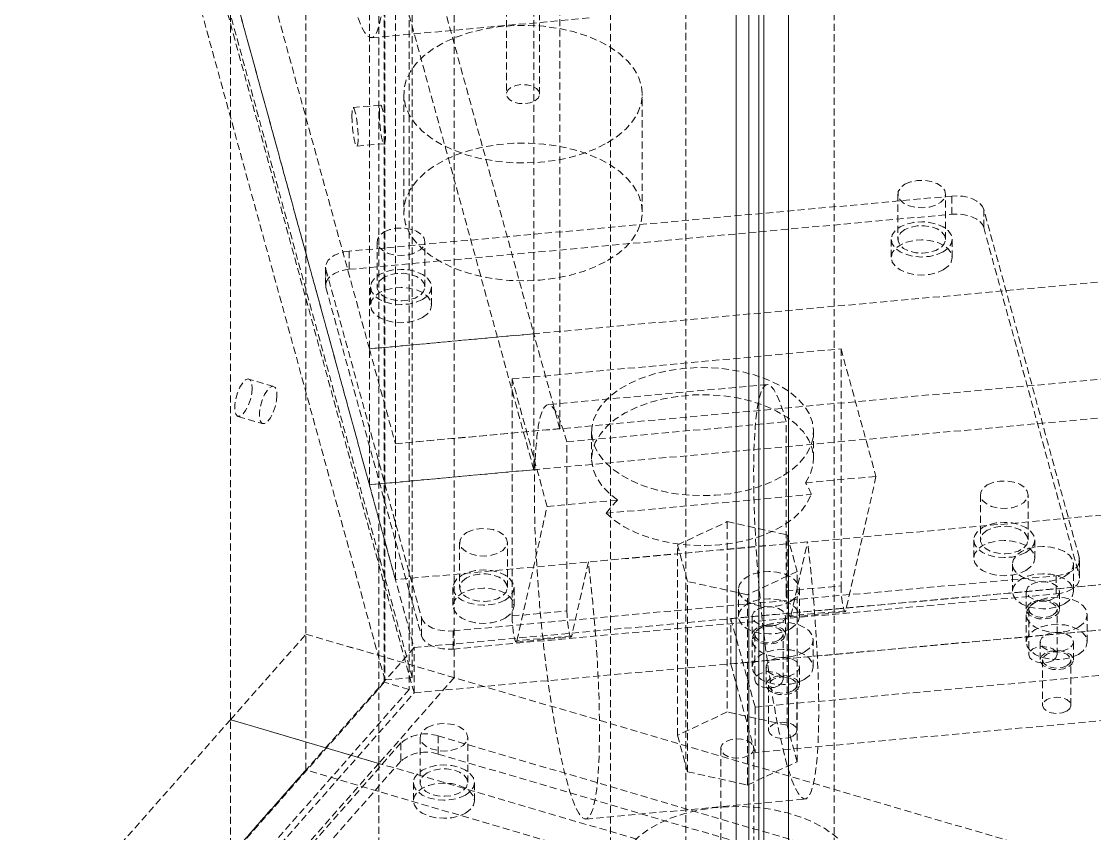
# Model space of a CAD drawing. Header units: millimetres. Extents: x 1529 to 6255, y 1713 to 5797.
# Drawn here: x 5686.6 to 5880, y 4075.4 to 4221.7 of the extents above; entities that cross this region are included whole.
import ezdxf

# ---------------------------------------------------------------- set-up
doc = ezdxf.new("R2010")
doc.units = ezdxf.units.MM
doc.linetypes.add('HIDDEN', pattern=[1.905, 1.27, -0.635])

msp = doc.modelspace()

# ---------------------------------------------------------------- linework, layer by layer
at = {"color": 7, "linetype": 'HIDDEN', "lineweight": 0}
for p, q in [((5757.049, 4103.473), (5757.049, 4671.785)), ((5751.999, 4102.614), (5751.999, 4670.927)), ((5752.111, 4671.334), (5752.111, 4103.021)), ((5778.944, 4165.406), (5778.944, 4671.662)), ((5749.314, 4668.952), (5749.314, 4162.697)), ((5756.454, 4669.616), (5756.454, 4101.304)), ((5783.637, 4654.556), (5783.637, 4148.301)), ((5754.007, 4651.847), (5754.007, 4145.592)), ((5737.886, 4617.55), (5737.886, 4111.295)), ((5764.616, 4103.432), (5764.616, 4609.687)), ((5724.266, 4095.864), (5724.266, 4602.119)), ((5750.997, 4088.001), (5750.997, 4594.256)), ((5806.366, 3877.343), (5806.366, 4383.598)), ((5833.096, 3869.481), (5833.096, 4375.736)), ((5792.746, 3861.912), (5792.746, 4368.167)), ((5694.335, 4338.591), (5757.362, 4108.865)), ((5732.014, 4336.46), (5778.944, 4165.406)), ((5749.314, 4162.697), (5702.383, 4333.751)), ((5752.111, 4103.021), (5689.709, 4330.467)), ((5757.362, 4100.7), (5694.335, 4330.425)), ((5757.049, 4103.473), (5694.648, 4330.918)), ((5778.944, 4140.91), (5732.014, 4311.964)), ((5749.314, 4138.201), (5702.383, 4309.255)), ((5773.994, 4231.453), (5773.994, 4208.59)), ((5779.994, 4208.59), (5779.994, 4231.453)), ((5749.704, 4218.743), (5789.212, 4222.355)), ((5755.494, 4208.59), (5755.494, 4187.36)), ((5798.494, 4187.36), (5798.494, 4208.59)), ((5751.342, 4206.622), (5746.403, 4206.171)), ((5747.041, 4199.2), (5751.979, 4199.651)), ((5844.545, 4190.582), (5844.545, 4182.417)), ((5853.145, 4182.417), (5853.145, 4190.582)), ((5854.297, 4190.222), (5745.651, 4180.288)), ((5854.297, 4186.955), (5854.297, 4190.222)), ((5745.651, 4177.022), (5854.297, 4186.955)), ((6020.928, 4187.532), (5749.314, 4162.697)), ((5877.225, 4125.102), (5860.018, 4187.822)), ((5860.018, 4187.822), (5860.018, 4184.556)), ((5860.018, 4184.556), (5877.225, 4121.836)), ((5750.714, 4182.003), (5750.714, 4173.838)), ((5759.314, 4173.838), (5759.314, 4182.003)), ((5843.345, 4182.417), (5843.345, 4179.151)), ((5854.345, 4179.151), (5854.345, 4182.417)), ((5745.651, 4180.288), (5745.651, 4177.022)), ((5741.433, 4177.437), (5741.433, 4174.171)), ((5741.495, 4176.985), (5758.703, 4114.265)), ((5741.495, 4176.985), (5741.495, 4173.719)), ((5741.495, 4173.719), (5758.703, 4110.999)), ((5749.514, 4173.838), (5749.514, 4170.572)), ((5760.514, 4170.572), (5760.514, 4173.838)), ((5754.007, 4145.592), (6025.621, 4170.426)), ((5749.314, 4162.697), (5778.944, 4165.406)), ((5783.637, 4148.301), (5778.944, 4165.406)), ((5778.944, 4165.406), (5778.944, 4140.91)), ((6020.928, 4163.035), (5749.314, 4138.201)), ((5749.314, 4162.697), (5754.007, 4145.592)), ((5749.314, 4138.201), (5749.314, 4162.697)), ((5775.036, 4157.275), (5834.298, 4162.693)), ((5834.298, 4162.693), (5840.604, 4139.709)), ((5834.298, 4162.693), (5834.298, 4119.977)), ((5732.064, 4155.929), (5727.609, 4157.24)), ((5781.342, 4134.29), (5775.036, 4157.275)), ((5775.036, 4157.275), (5775.036, 4114.558)), ((5821.006, 4156.266), (5781.499, 4152.653)), ((5725.633, 4150.524), (5730.089, 4149.214)), ((5783.637, 4148.301), (5754.007, 4145.592)), ((5784.913, 4145.93), (5824.421, 4149.542)), ((5789.36, 4147.778), (5789.36, 4142.878)), ((5824.421, 4119.074), (5824.421, 4149.542)), ((5829.36, 4142.878), (5829.36, 4147.778)), ((6025.621, 4145.93), (5754.007, 4121.095)), ((5784.913, 4115.461), (5784.913, 4145.93)), ((5754.007, 4121.095), (5754.007, 4145.592)), ((5778.944, 4140.91), (5749.314, 4138.201)), ((5754.007, 4121.095), (5749.314, 4138.201)), ((5827.899, 4138.547), (5840.604, 4139.709)), ((5840.604, 4139.709), (5835.161, 4115.501)), ((5791.996, 4133.066), (5828.941, 4136.444)), ((5859.406, 4136.415), (5859.406, 4128.25)), ((5868.006, 4128.25), (5868.006, 4136.415)), ((5775.9, 4110.082), (5781.342, 4134.29)), ((5781.342, 4134.29), (5794.047, 4135.452)), ((5757.362, 4108.865), (6028.977, 4133.7)), ((5814.434, 4114.1), (6023.824, 4133.246)), ((5804.837, 4127.359), (5813.811, 4131.554)), ((5813.811, 4131.554), (5813.811, 4097.26)), ((5813.811, 4131.554), (5824.591, 4129.165)), ((5824.591, 4129.165), (5826.398, 4122.582)), ((5824.591, 4094.871), (5824.591, 4129.165)), ((5765.576, 4127.836), (5765.576, 4119.671)), ((5774.176, 4119.671), (5774.176, 4127.836)), ((5828.28, 4127.92), (5788.772, 4124.308)), ((5804.837, 4093.065), (5804.837, 4127.359)), ((5806.644, 4120.775), (5804.837, 4127.359)), ((5825.285, 4114.598), (5828.28, 4127.92)), ((5858.206, 4128.25), (5858.206, 4124.984)), ((5869.206, 4124.984), (5869.206, 4128.25)), ((5757.362, 4100.7), (6028.977, 4125.534)), ((5814.434, 4105.935), (6023.824, 4125.08)), ((5877.225, 4121.836), (5877.225, 4125.102)), ((5877.287, 4121.385), (5877.287, 4124.651)), ((5788.772, 4124.308), (5785.777, 4110.986)), ((5826.398, 4122.582), (5817.424, 4118.387)), ((5826.398, 4088.287), (5826.398, 4122.582)), ((5865.183, 4123.902), (5865.183, 4119.003)), ((5876.183, 4119.003), (5876.183, 4123.902)), ((5764.423, 4111.866), (5873.069, 4121.8)), ((5806.644, 4086.481), (5806.644, 4120.775)), ((5817.424, 4118.387), (5806.644, 4120.775)), ((5873.069, 4121.8), (5873.069, 4118.534)), ((5764.376, 4119.671), (5764.376, 4116.404)), ((5775.376, 4116.404), (5775.376, 4119.671)), ((5815.798, 4119.387), (5815.798, 4114.487)), ((5824.421, 4119.074), (5834.298, 4119.977)), ((5826.798, 4114.487), (5826.798, 4119.387)), ((5867.683, 4119.003), (5867.683, 4115.737)), ((5873.683, 4115.737), (5873.683, 4119.003)), ((5764.423, 4108.6), (5873.069, 4118.534)), ((5817.424, 4084.092), (5817.424, 4118.387)), ((5818.814, 4098.135), (6028.204, 4117.281)), ((5775.036, 4114.558), (5784.913, 4115.461)), ((5825.163, 4114.376), (5835.04, 4115.279)), ((5835.161, 4115.501), (5825.285, 4114.598)), ((5868.133, 4115.737), (5868.133, 4107.571)), ((5873.233, 4107.571), (5873.233, 4115.737)), ((5758.703, 4110.999), (5758.703, 4114.265)), ((5814.434, 4114.1), (5818.814, 4098.135)), ((5814.434, 4105.935), (5814.434, 4114.1)), ((5818.298, 4114.487), (5818.298, 4111.221)), ((5824.298, 4111.221), (5824.298, 4114.487)), ((5867.686, 4114.779), (5867.686, 4109.88)), ((5878.686, 4109.88), (5878.686, 4114.779)), ((5724.266, 4095.864), (5737.886, 4111.295)), ((5737.886, 4111.295), (5982.913, 4039.222)), ((5737.886, 4086.798), (5737.886, 4111.295)), ((5737.886, 4111.295), (5764.616, 4103.432)), ((5764.423, 4111.866), (5764.423, 4108.6)), ((5785.777, 4110.986), (5775.9, 4110.082)), ((5818.748, 4111.221), (5818.748, 4103.056)), ((5823.848, 4103.056), (5823.848, 4111.221)), ((5775.779, 4109.86), (5785.656, 4110.763)), ((5818.301, 4110.264), (5818.301, 4105.365)), ((6028.204, 4109.115), (5818.814, 4089.97)), ((5829.301, 4105.365), (5829.301, 4110.264)), ((5870.186, 4109.88), (5870.186, 4106.614)), ((5876.186, 4106.614), (5876.186, 4109.88)), ((5757.362, 4108.865), (5574.449, 3901.626)), ((5757.362, 4100.7), (5757.362, 4108.865)), ((5818.814, 4089.97), (5814.434, 4105.935)), ((5820.801, 4105.365), (5820.801, 4102.098)), ((5826.801, 4102.098), (5826.801, 4105.365)), ((5870.636, 4106.614), (5870.636, 4098.448)), ((5875.736, 4098.448), (5875.736, 4106.614)), ((5764.616, 4103.432), (5750.997, 4088.001)), ((5752.111, 4103.021), (5757.049, 4103.473)), ((5570.902, 3897.433), (5751.999, 4102.614)), ((5575.357, 3896.123), (5756.454, 4101.304)), ((5756.454, 4101.304), (5751.999, 4102.614)), ((5821.251, 4102.098), (5821.251, 4093.933)), ((5826.351, 4093.933), (5826.351, 4102.098)), ((5574.449, 3893.461), (5757.362, 4100.7)), ((5818.814, 4098.135), (5818.814, 4089.97)), ((5724.266, 4095.864), (5588.069, 3941.554)), ((5969.293, 4023.791), (5724.266, 4095.864)), ((5724.266, 4071.367), (5724.266, 4095.864)), ((5750.997, 4088.001), (5724.266, 4095.864)), ((5813.811, 4097.26), (5804.837, 4093.065)), ((5824.591, 4094.871), (5813.811, 4097.26)), ((5826.398, 4088.287), (5824.591, 4094.871)), ((5755.008, 4091.674), (5705.069, 4035.093)), ((5755.008, 4091.674), (5755.008, 4088.407)), ((5758.44, 4092.705), (5758.44, 4084.54)), ((5859.743, 4064.106), (5761.733, 4092.935)), ((5761.733, 4092.935), (5761.733, 4089.669)), ((5767.04, 4084.54), (5767.04, 4092.705)), ((5804.837, 4093.065), (5806.644, 4086.481)), ((5812.618, 4090.676), (5812.618, 4067.813)), ((5818.618, 4067.813), (5818.618, 4090.676)), ((5750.997, 4088.001), (5614.799, 3933.691)), ((5755.008, 4088.407), (5705.069, 4031.827)), ((5750.997, 4088.001), (5750.997, 4063.505)), ((5761.733, 4089.669), (5859.743, 4060.84)), ((5817.424, 4084.092), (5826.398, 4088.287)), ((5737.886, 4086.798), (5724.266, 4071.367)), ((5982.913, 4014.726), (5737.886, 4086.798)), ((5806.644, 4086.481), (5817.424, 4084.092)), ((5757.24, 4084.54), (5757.24, 4081.274)), ((5768.24, 4081.274), (5768.24, 4084.54)), ((5788.328, 4077.965), (5827.835, 4081.577))]:
    msp.add_line(p, q, dxfattribs=at)
at = {"color": 7, "linetype": 'Continuous', "lineweight": 15}
for p, q in [((5817.694, 4391.858), (5817.694, 3823.545)), ((5820.384, 3824.05), (5820.384, 4392.362)), ((5824.839, 3822.739), (5824.839, 4391.052)), ((5815.424, 4389.286), (5815.424, 3820.973)), ((5819.476, 4360.305), (5819.476, 3854.05))]:
    msp.add_line(p, q, dxfattribs=at)
at = {"color": 7, "linetype": 'HIDDEN', "lineweight": 0, "flags": 128}
for points in [[(5746.29, 4286.707), (5745.718, 4288.646), (5745.151, 4290.274), (5744.596, 4291.577), (5744.056, 4292.541), (5743.538, 4293.159), (5743.046, 4293.423), (5742.585, 4293.332), (5742.159, 4292.886), (5741.773, 4292.089), (5741.43, 4290.949), (5741.133, 4289.478), (5740.885, 4287.688), (5740.688, 4285.597), (5740.545, 4283.225), (5740.456, 4280.595), (5740.424, 4277.731), (5740.447, 4274.661), (5740.525, 4271.414), (5740.659, 4268.021), (5740.846, 4264.515), (5741.085, 4260.928), (5741.374, 4257.295), (5741.709, 4253.651), (5742.088, 4250.029), (5742.507, 4246.466), (5742.963, 4242.994), (5743.449, 4239.647), (5743.963, 4236.456), (5744.499, 4233.452), (5745.053, 4230.664), (5745.617, 4228.118), (5746.189, 4225.839), (5746.761, 4223.848), (5747.329, 4222.163), (5747.887, 4220.802), (5748.429, 4219.777), (5748.952, 4219.098), (5749.448, 4218.771), (5749.915, 4218.8), (5750.348, 4219.184), (5750.741, 4219.919), (5751.092, 4220.999), (5751.398, 4222.413), (5751.655, 4224.148), (5751.861, 4226.187), (5752.013, 4228.511), (5752.111, 4231.097), (5752.154, 4233.922), (5752.141, 4236.957), (5752.072, 4240.175), (5751.948, 4243.545), (5751.77, 4247.034), (5751.54, 4250.609), (5751.26, 4254.236), (5750.932, 4257.881), (5750.561, 4261.509), (5750.148, 4265.085)], [(5792.197, 4199.814), (5794.016, 4201.008), (5795.556, 4202.327), (5796.791, 4203.749), (5797.701, 4205.25), (5798.271, 4206.806), (5798.491, 4208.391), (5798.359, 4209.98), (5797.875, 4211.546), (5797.049, 4213.063), (5795.894, 4214.507), (5794.428, 4215.853), (5792.676, 4217.081), (5790.667, 4218.169), (5788.433, 4219.099), (5786.011, 4219.858), (5783.441, 4220.431), (5780.765, 4220.809), (5778.027, 4220.987), (5775.273, 4220.962), (5772.546, 4220.733), (5769.893, 4220.305), (5767.356, 4219.685), (5764.978, 4218.882), (5762.796, 4217.911), (5760.848, 4216.786), (5759.165, 4215.527), (5757.775, 4214.154), (5756.7, 4212.689), (5755.959, 4211.158), (5755.563, 4209.584), (5755.519, 4207.994), (5755.827, 4206.413), (5756.483, 4204.868), (5757.476, 4203.385), (5758.789, 4201.987), (5760.401, 4200.697), (5762.286, 4199.537), (5764.412, 4198.526), (5766.745, 4197.679), (5769.246, 4197.012), (5771.874, 4196.535), (5774.587, 4196.256), (5777.338, 4196.18), (5780.085, 4196.307), (5782.78, 4196.636), (5785.38, 4197.162), (5787.843, 4197.875), (5790.128, 4198.763), (5792.197, 4199.814)], [(5779.115, 4207.365), (5779.713, 4207.858), (5779.982, 4208.439), (5779.892, 4209.038), (5779.451, 4209.583), (5778.715, 4210.009), (5777.77, 4210.263), (5776.732, 4210.315), (5775.726, 4210.16), (5774.873, 4209.815), (5774.275, 4209.322), (5774.005, 4208.741), (5774.096, 4208.142), (5774.536, 4207.597), (5775.273, 4207.171), (5776.217, 4206.917), (5777.255, 4206.865), (5778.262, 4207.021), (5779.115, 4207.365)], [(5746.174, 4204.681), (5746.204, 4203.645), (5746.29, 4202.505), (5746.422, 4201.384), (5746.587, 4200.405), (5746.767, 4199.672), (5746.942, 4199.266), (5747.093, 4199.231), (5747.203, 4199.57), (5747.262, 4200.246), (5747.262, 4201.187), (5747.203, 4202.29), (5747.093, 4203.436), (5746.942, 4204.501), (5746.767, 4205.369), (5746.587, 4205.946), (5746.422, 4206.169), (5746.29, 4206.015), (5746.204, 4205.501), (5746.174, 4204.681)], [(5751.113, 4205.132), (5751.142, 4204.096), (5751.228, 4202.956), (5751.361, 4201.836), (5751.526, 4200.856), (5751.705, 4200.124), (5751.88, 4199.718), (5752.031, 4199.683), (5752.142, 4200.021), (5752.2, 4200.698), (5752.2, 4201.639), (5752.142, 4202.742), (5752.031, 4203.888), (5751.88, 4204.952), (5751.705, 4205.82), (5751.526, 4206.397), (5751.361, 4206.621), (5751.228, 4206.467), (5751.142, 4205.952), (5751.113, 4205.132)], [(5792.197, 4178.584), (5794.016, 4179.778), (5795.556, 4181.097), (5796.791, 4182.519), (5797.701, 4184.02), (5798.271, 4185.576), (5798.491, 4187.161), (5798.359, 4188.75), (5797.875, 4190.315), (5797.049, 4191.833), (5795.894, 4193.277), (5794.428, 4194.623), (5792.676, 4195.851), (5790.667, 4196.939), (5788.433, 4197.869), (5786.011, 4198.627), (5783.441, 4199.201), (5780.765, 4199.579), (5778.027, 4199.757), (5775.273, 4199.732), (5772.546, 4199.503), (5769.893, 4199.075), (5767.356, 4198.455), (5764.978, 4197.652), (5762.796, 4196.681), (5760.848, 4195.556), (5759.165, 4194.297), (5757.775, 4192.924), (5756.7, 4191.459), (5755.959, 4189.928), (5755.563, 4188.354), (5755.519, 4186.763), (5755.827, 4185.183), (5756.483, 4183.638), (5757.476, 4182.155), (5758.789, 4180.757), (5760.401, 4179.467), (5762.286, 4178.307), (5764.412, 4177.295), (5766.745, 4176.449), (5769.246, 4175.782), (5771.874, 4175.305), (5774.587, 4175.026), (5777.338, 4174.95), (5780.085, 4175.077), (5782.78, 4175.406), (5785.38, 4175.932), (5787.843, 4176.645), (5790.128, 4177.533), (5792.197, 4178.584)], [(5845.804, 4192.338), (5846.835, 4192.777), (5848.045, 4193.021), (5849.326, 4193.049), (5850.564, 4192.858), (5851.65, 4192.464), (5852.486, 4191.903), (5852.998, 4191.225), (5853.142, 4190.49), (5852.903, 4189.763), (5852.304, 4189.108), (5851.398, 4188.585), (5850.265, 4188.239), (5849.005, 4188.102), (5847.732, 4188.185), (5846.557, 4188.481), (5845.585, 4188.963), (5844.903, 4189.59), (5844.572, 4190.304), (5844.62, 4191.044), (5845.043, 4191.742), (5845.804, 4192.338)], [(5860.018, 4187.822), (5859.77, 4188.37), (5859.342, 4188.879), (5858.751, 4189.33), (5858.018, 4189.706), (5857.172, 4189.992), (5856.246, 4190.177), (5855.275, 4190.255), (5854.297, 4190.222)], [(5860.018, 4184.556), (5859.77, 4185.104), (5859.342, 4185.613), (5858.751, 4186.064), (5858.018, 4186.44), (5857.172, 4186.726), (5856.246, 4186.911), (5855.275, 4186.989), (5854.297, 4186.955)], [(5751.974, 4183.758), (5753.005, 4184.198), (5754.215, 4184.442), (5755.496, 4184.47), (5756.734, 4184.278), (5757.819, 4183.885), (5758.655, 4183.324), (5759.168, 4182.646), (5759.311, 4181.91), (5759.073, 4181.183), (5758.474, 4180.529), (5757.568, 4180.006), (5756.434, 4179.66), (5755.175, 4179.523), (5753.901, 4179.605), (5752.727, 4179.901), (5751.755, 4180.384), (5751.073, 4181.011), (5750.741, 4181.725), (5750.789, 4182.465), (5751.213, 4183.163), (5751.974, 4183.758)], [(5852.734, 4180.172), (5851.595, 4179.667), (5850.268, 4179.35), (5848.845, 4179.242), (5847.421, 4179.35), (5846.095, 4179.667), (5844.956, 4180.172), (5844.082, 4180.829), (5843.532, 4181.595), (5843.345, 4182.417), (5843.532, 4183.239), (5844.082, 4184.005), (5844.956, 4184.662), (5846.095, 4185.167), (5847.421, 4185.484), (5848.845, 4185.592), (5850.268, 4185.484), (5851.595, 4185.167), (5852.734, 4184.662), (5853.608, 4184.005), (5854.157, 4183.239), (5854.345, 4182.417), (5854.157, 4181.595), (5853.608, 4180.829), (5852.734, 4180.172)], [(5845.804, 4184.172), (5845.043, 4183.577), (5844.62, 4182.878), (5844.572, 4182.139), (5844.903, 4181.424), (5845.585, 4180.798), (5846.557, 4180.315), (5847.732, 4180.019), (5849.005, 4179.936), (5850.265, 4180.074), (5851.398, 4180.42), (5852.304, 4180.943), (5852.903, 4181.597), (5853.142, 4182.324), (5852.998, 4183.059), (5852.486, 4183.738), (5851.65, 4184.299), (5850.564, 4184.692), (5849.326, 4184.884), (5848.045, 4184.856), (5846.835, 4184.612), (5845.804, 4184.172)], [(5852.734, 4176.906), (5853.608, 4177.563), (5854.157, 4178.329), (5854.345, 4179.151), (5854.157, 4179.973), (5853.608, 4180.738), (5852.734, 4181.396), (5851.595, 4181.901), (5850.268, 4182.218), (5848.845, 4182.326), (5847.421, 4182.218), (5846.095, 4181.901), (5844.956, 4181.396), (5844.082, 4180.738), (5843.532, 4179.973), (5843.345, 4179.151), (5843.532, 4178.329), (5844.082, 4177.563), (5844.956, 4176.906), (5846.095, 4176.401), (5847.421, 4176.084), (5848.845, 4175.976), (5850.268, 4176.084), (5851.595, 4176.401), (5852.734, 4176.906)], [(5745.651, 4180.288), (5744.703, 4180.145), (5743.821, 4179.898), (5743.039, 4179.556), (5742.388, 4179.133), (5741.893, 4178.645), (5741.572, 4178.111), (5741.437, 4177.55), (5741.495, 4176.985)], [(5745.651, 4177.022), (5744.703, 4176.879), (5743.821, 4176.632), (5743.039, 4176.29), (5742.388, 4175.867), (5741.893, 4175.379), (5741.572, 4174.844), (5741.437, 4174.284), (5741.495, 4173.719)], [(5758.903, 4171.593), (5757.764, 4171.088), (5756.438, 4170.771), (5755.014, 4170.663), (5753.591, 4170.771), (5752.264, 4171.088), (5751.125, 4171.593), (5750.251, 4172.25), (5749.702, 4173.016), (5749.514, 4173.838), (5749.702, 4174.66), (5750.251, 4175.425), (5751.125, 4176.083), (5752.264, 4176.587), (5753.591, 4176.905), (5755.014, 4177.013), (5756.438, 4176.905), (5757.764, 4176.587), (5758.903, 4176.083), (5759.777, 4175.425), (5760.327, 4174.66), (5760.514, 4173.838), (5760.327, 4173.016), (5759.777, 4172.25), (5758.903, 4171.593)], [(5751.974, 4175.593), (5751.213, 4174.998), (5750.789, 4174.299), (5750.741, 4173.56), (5751.073, 4172.845), (5751.755, 4172.219), (5752.727, 4171.736), (5753.901, 4171.44), (5755.175, 4171.357), (5756.434, 4171.495), (5757.568, 4171.84), (5758.474, 4172.364), (5759.073, 4173.018), (5759.311, 4173.745), (5759.168, 4174.48), (5758.655, 4175.158), (5757.819, 4175.719), (5756.734, 4176.113), (5755.496, 4176.304), (5754.215, 4176.277), (5753.005, 4176.032), (5751.974, 4175.593)], [(5758.903, 4168.326), (5759.777, 4168.984), (5760.327, 4169.75), (5760.514, 4170.572), (5760.327, 4171.393), (5759.777, 4172.159), (5758.903, 4172.817), (5757.764, 4173.321), (5756.438, 4173.638), (5755.014, 4173.747), (5753.591, 4173.638), (5752.264, 4173.321), (5751.125, 4172.817), (5750.251, 4172.159), (5749.702, 4171.393), (5749.514, 4170.572), (5749.702, 4169.75), (5750.251, 4168.984), (5751.125, 4168.326), (5752.264, 4167.822), (5753.591, 4167.505), (5755.014, 4167.397), (5756.438, 4167.505), (5757.764, 4167.822), (5758.903, 4168.326)], [(5823.502, 4139.614), (5821.491, 4138.598), (5819.263, 4137.747), (5816.859, 4137.074), (5814.321, 4136.593), (5811.694, 4136.311), (5809.026, 4136.234), (5806.364, 4136.362), (5803.755, 4136.695), (5801.246, 4137.225), (5798.882, 4137.943), (5796.705, 4138.837), (5794.753, 4139.891), (5793.063, 4141.085), (5791.663, 4142.399), (5790.579, 4143.809), (5789.83, 4145.289), (5789.43, 4146.814), (5789.385, 4148.356), (5789.697, 4149.888), (5790.36, 4151.382), (5791.362, 4152.812), (5792.684, 4154.152), (5794.305, 4155.378), (5796.194, 4156.469), (5798.318, 4157.404), (5800.639, 4158.168), (5803.116, 4158.746), (5805.704, 4159.129), (5808.358, 4159.309), (5811.029, 4159.283), (5813.671, 4159.052), (5816.235, 4158.62), (5818.677, 4157.994), (5820.953, 4157.186), (5823.022, 4156.21), (5824.847, 4155.084), (5826.395, 4153.827), (5827.64, 4152.462), (5828.559, 4151.014), (5829.134, 4149.508), (5829.357, 4147.971), (5829.223, 4146.43), (5828.735, 4144.914), (5827.901, 4143.449), (5826.736, 4142.061), (5825.261, 4140.775), (5823.502, 4139.614)], [(5728.21, 4155.682), (5728.124, 4154.657), (5727.875, 4153.547), (5727.49, 4152.474), (5727.011, 4151.554), (5726.49, 4150.885), (5725.983, 4150.542), (5725.545, 4150.56), (5725.224, 4150.939), (5725.054, 4151.636), (5725.054, 4152.577), (5725.224, 4153.659), (5725.545, 4154.765), (5725.983, 4155.776), (5726.49, 4156.581), (5727.011, 4157.094), (5727.49, 4157.259), (5727.875, 4157.058), (5728.124, 4156.513), (5728.21, 4155.682)], [(5732.665, 4154.372), (5732.579, 4153.346), (5732.33, 4152.237), (5731.945, 4151.164), (5731.466, 4150.243), (5730.945, 4149.575), (5730.438, 4149.231), (5730, 4149.25), (5729.679, 4149.628), (5729.509, 4150.325), (5729.509, 4151.266), (5729.679, 4152.349), (5730, 4153.455), (5730.438, 4154.466), (5730.945, 4155.271), (5731.466, 4155.784), (5731.945, 4155.949), (5732.33, 4155.748), (5732.579, 4155.202), (5732.665, 4154.372)], [(5824.421, 4149.542), (5823.849, 4151.48), (5823.283, 4153.109), (5822.727, 4154.411), (5822.188, 4155.376), (5821.669, 4155.994), (5821.177, 4156.258), (5820.716, 4156.166), (5820.291, 4155.72), (5819.904, 4154.924), (5819.561, 4153.784), (5819.264, 4152.312), (5819.016, 4150.523), (5818.819, 4148.432), (5818.676, 4146.06), (5818.588, 4143.43), (5818.555, 4140.566), (5818.578, 4137.496), (5818.656, 4134.249), (5818.79, 4130.856), (5818.977, 4127.35), (5819.216, 4123.763), (5819.505, 4120.13), (5819.84, 4116.485), (5820.22, 4112.864), (5820.639, 4109.301), (5821.094, 4105.829), (5821.581, 4102.481), (5822.095, 4099.291), (5822.631, 4096.287), (5823.184, 4093.499), (5823.749, 4090.953), (5824.32, 4088.674), (5824.892, 4086.682), (5825.46, 4084.998), (5826.018, 4083.637), (5826.56, 4082.612), (5827.083, 4081.933), (5827.58, 4081.606), (5828.046, 4081.635), (5828.479, 4082.019), (5828.872, 4082.754), (5829.224, 4083.834), (5829.529, 4085.248), (5829.786, 4086.983), (5829.992, 4089.022), (5830.144, 4091.345), (5830.243, 4093.932), (5830.285, 4096.757), (5830.272, 4099.792), (5830.203, 4103.01), (5830.079, 4106.38), (5829.901, 4109.869), (5829.671, 4113.444), (5829.391, 4117.071), (5829.064, 4120.716), (5828.692, 4124.344), (5828.28, 4127.92)], [(5827.899, 4138.547), (5828.747, 4140.041), (5829.235, 4141.588), (5829.354, 4143.159), (5829.103, 4144.724), (5828.485, 4146.256), (5827.513, 4147.725), (5826.204, 4149.103), (5824.583, 4150.367), (5822.679, 4151.491), (5820.529, 4152.456), (5818.171, 4153.243), (5815.65, 4153.838), (5813.012, 4154.23), (5810.307, 4154.411), (5807.584, 4154.379), (5804.894, 4154.133), (5802.286, 4153.678), (5799.81, 4153.023), (5797.511, 4152.18), (5795.432, 4151.164), (5793.611, 4149.995), (5792.082, 4148.694), (5790.874, 4147.285), (5790.008, 4145.794), (5789.502, 4144.249), (5789.363, 4142.679), (5789.596, 4141.112), (5790.194, 4139.578), (5791.149, 4138.106), (5792.441, 4136.722), (5794.047, 4135.452)], [(5784.913, 4145.93), (5784.341, 4147.868), (5783.775, 4149.496), (5783.219, 4150.799), (5782.68, 4151.764), (5782.162, 4152.381), (5781.67, 4152.645), (5781.209, 4152.554), (5780.783, 4152.108), (5780.397, 4151.311), (5780.053, 4150.172), (5779.756, 4148.7), (5779.508, 4146.91), (5779.312, 4144.82), (5779.169, 4142.448), (5779.08, 4139.818), (5779.047, 4136.954), (5779.07, 4133.884), (5779.149, 4130.637), (5779.283, 4127.244), (5779.47, 4123.737), (5779.709, 4120.151), (5779.997, 4116.518), (5780.333, 4112.873), (5780.712, 4109.252), (5781.131, 4105.688), (5781.586, 4102.216), (5782.073, 4098.869), (5782.587, 4095.678), (5783.123, 4092.675), (5783.676, 4089.887), (5784.241, 4087.341), (5784.812, 4085.061), (5785.385, 4083.07), (5785.952, 4081.386), (5786.51, 4080.025), (5787.053, 4079), (5787.575, 4078.321), (5788.072, 4077.994), (5788.539, 4078.022), (5788.971, 4078.406), (5789.365, 4079.142), (5789.716, 4080.221), (5790.022, 4081.635), (5790.278, 4083.37), (5790.484, 4085.409), (5790.637, 4087.733), (5790.735, 4090.32), (5790.778, 4093.144), (5790.765, 4096.18), (5790.696, 4099.398), (5790.572, 4102.767), (5790.394, 4106.256), (5790.164, 4109.831), (5789.884, 4113.459), (5789.556, 4117.104), (5789.184, 4120.732), (5788.772, 4124.308)], [(5860.665, 4138.171), (5861.697, 4138.61), (5862.907, 4138.854), (5864.187, 4138.882), (5865.426, 4138.69), (5866.511, 4138.297), (5867.347, 4137.736), (5867.859, 4137.058), (5868.003, 4136.322), (5867.765, 4135.595), (5867.166, 4134.941), (5866.259, 4134.418), (5865.126, 4134.072), (5863.867, 4133.935), (5862.593, 4134.018), (5861.418, 4134.313), (5860.447, 4134.796), (5859.765, 4135.423), (5859.433, 4136.137), (5859.481, 4136.877), (5859.904, 4137.575), (5860.665, 4138.171)], [(5791.996, 4133.066), (5793.481, 4131.776), (5795.252, 4130.612), (5797.278, 4129.595), (5799.52, 4128.744), (5801.94, 4128.074), (5804.494, 4127.597), (5807.135, 4127.322), (5809.816, 4127.253), (5812.489, 4127.392), (5815.105, 4127.737), (5817.619, 4128.28), (5819.983, 4129.013), (5822.156, 4129.922), (5824.099, 4130.991), (5825.776, 4132.201), (5827.158, 4133.529), (5828.219, 4134.952), (5828.941, 4136.444)], [(5766.835, 4129.591), (5767.866, 4130.031), (5769.076, 4130.275), (5770.357, 4130.303), (5771.595, 4130.111), (5772.68, 4129.718), (5773.516, 4129.157), (5774.029, 4128.479), (5774.173, 4127.743), (5773.934, 4127.016), (5773.335, 4126.362), (5772.429, 4125.839), (5771.296, 4125.493), (5770.036, 4125.355), (5768.763, 4125.438), (5767.588, 4125.734), (5766.616, 4126.217), (5765.934, 4126.843), (5765.603, 4127.558), (5765.651, 4128.298), (5766.074, 4128.996), (5766.835, 4129.591)], [(5867.595, 4126.005), (5866.456, 4125.5), (5865.129, 4125.183), (5863.706, 4125.075), (5862.282, 4125.183), (5860.956, 4125.5), (5859.817, 4126.005), (5858.943, 4126.662), (5858.393, 4127.428), (5858.206, 4128.25), (5858.393, 4129.072), (5858.943, 4129.837), (5859.817, 4130.495), (5860.956, 4131), (5862.282, 4131.317), (5863.706, 4131.425), (5865.129, 4131.317), (5866.456, 4131), (5867.595, 4130.495), (5868.469, 4129.837), (5869.019, 4129.072), (5869.206, 4128.25), (5869.019, 4127.428), (5868.469, 4126.662), (5867.595, 4126.005)], [(5860.665, 4130.005), (5859.904, 4129.41), (5859.481, 4128.711), (5859.433, 4127.972), (5859.765, 4127.257), (5860.447, 4126.631), (5861.418, 4126.148), (5862.593, 4125.852), (5863.867, 4125.769), (5865.126, 4125.907), (5866.259, 4126.253), (5867.166, 4126.776), (5867.765, 4127.43), (5868.003, 4128.157), (5867.859, 4128.892), (5867.347, 4129.571), (5866.511, 4130.131), (5865.426, 4130.525), (5864.187, 4130.717), (5862.907, 4130.689), (5861.697, 4130.445), (5860.665, 4130.005)], [(5867.595, 4122.739), (5868.469, 4123.396), (5869.019, 4124.162), (5869.206, 4124.984), (5869.019, 4125.805), (5868.469, 4126.571), (5867.595, 4127.229), (5866.456, 4127.733), (5865.129, 4128.051), (5863.706, 4128.159), (5862.282, 4128.051), (5860.956, 4127.733), (5859.817, 4127.229), (5858.943, 4126.571), (5858.393, 4125.805), (5858.206, 4124.984), (5858.393, 4124.162), (5858.943, 4123.396), (5859.817, 4122.739), (5860.956, 4122.234), (5862.282, 4121.917), (5863.706, 4121.809), (5865.129, 4121.917), (5866.456, 4122.234), (5867.595, 4122.739)], [(5874.572, 4121.657), (5875.446, 4122.315), (5875.995, 4123.08), (5876.183, 4123.902), (5875.995, 4124.724), (5875.446, 4125.49), (5874.572, 4126.147), (5873.433, 4126.652), (5872.106, 4126.969), (5870.683, 4127.077), (5869.259, 4126.969), (5867.933, 4126.652), (5866.794, 4126.147), (5865.92, 4125.49), (5865.37, 4124.724), (5865.183, 4123.902), (5865.37, 4123.08), (5865.92, 4122.315), (5866.794, 4121.657), (5867.933, 4121.152), (5869.259, 4120.835), (5870.683, 4120.727), (5872.106, 4120.835), (5873.433, 4121.152), (5874.572, 4121.657)], [(5873.069, 4121.8), (5874.017, 4121.943), (5874.899, 4122.19), (5875.681, 4122.531), (5876.332, 4122.954), (5876.828, 4123.442), (5877.149, 4123.977), (5877.283, 4124.537), (5877.225, 4125.102)], [(5773.765, 4117.426), (5772.626, 4116.921), (5771.299, 4116.604), (5769.876, 4116.496), (5768.452, 4116.604), (5767.126, 4116.921), (5765.986, 4117.426), (5765.112, 4118.083), (5764.563, 4118.849), (5764.376, 4119.671), (5764.563, 4120.492), (5765.112, 4121.258), (5765.986, 4121.916), (5767.126, 4122.42), (5768.452, 4122.738), (5769.876, 4122.846), (5771.299, 4122.738), (5772.626, 4122.42), (5773.765, 4121.916), (5774.639, 4121.258), (5775.188, 4120.492), (5775.376, 4119.671), (5775.188, 4118.849), (5774.639, 4118.083), (5773.765, 4117.426)], [(5766.835, 4121.426), (5766.074, 4120.831), (5765.651, 4120.132), (5765.603, 4119.393), (5765.934, 4118.678), (5766.616, 4118.051), (5767.588, 4117.569), (5768.763, 4117.273), (5770.036, 4117.19), (5771.296, 4117.328), (5772.429, 4117.673), (5773.335, 4118.197), (5773.934, 4118.851), (5774.173, 4119.578), (5774.029, 4120.313), (5773.516, 4120.991), (5772.68, 4121.552), (5771.595, 4121.946), (5770.357, 4122.137), (5769.076, 4122.11), (5767.866, 4121.865), (5766.835, 4121.426)], [(5825.187, 4117.142), (5826.061, 4117.799), (5826.611, 4118.565), (5826.798, 4119.387), (5826.611, 4120.208), (5826.061, 4120.974), (5825.187, 4121.632), (5824.048, 4122.136), (5822.722, 4122.454), (5821.298, 4122.562), (5819.875, 4122.454), (5818.548, 4122.136), (5817.409, 4121.632), (5816.535, 4120.974), (5815.986, 4120.208), (5815.798, 4119.387), (5815.986, 4118.565), (5816.535, 4117.799), (5817.409, 4117.142), (5818.548, 4116.637), (5819.875, 4116.32), (5821.298, 4116.212), (5822.722, 4116.32), (5824.048, 4116.637), (5825.187, 4117.142)], [(5874.572, 4116.758), (5875.446, 4117.415), (5875.995, 4118.181), (5876.183, 4119.003), (5875.995, 4119.825), (5875.446, 4120.59), (5874.572, 4121.248), (5873.433, 4121.753), (5872.106, 4122.07), (5870.683, 4122.178), (5869.259, 4122.07), (5867.933, 4121.753), (5866.794, 4121.248), (5865.92, 4120.59), (5865.37, 4119.825), (5865.183, 4119.003), (5865.37, 4118.181), (5865.92, 4117.415), (5866.794, 4116.758), (5867.933, 4116.253), (5869.259, 4115.936), (5870.683, 4115.828), (5872.106, 4115.936), (5873.433, 4116.253), (5874.572, 4116.758)], [(5868.561, 4120.227), (5869.415, 4120.572), (5870.421, 4120.728), (5871.459, 4120.676), (5872.403, 4120.421), (5873.14, 4119.996), (5873.58, 4119.451), (5873.671, 4118.852), (5873.402, 4118.271), (5872.804, 4117.778), (5871.951, 4117.433), (5870.944, 4117.278), (5869.906, 4117.33), (5868.962, 4117.584), (5868.225, 4118.009), (5867.785, 4118.555), (5867.694, 4119.154), (5867.964, 4119.735), (5868.561, 4120.227)], [(5873.069, 4118.534), (5874.017, 4118.677), (5874.899, 4118.924), (5875.681, 4119.265), (5876.332, 4119.688), (5876.828, 4120.176), (5877.149, 4120.711), (5877.283, 4121.271), (5877.225, 4121.836)], [(5773.765, 4114.159), (5774.639, 4114.817), (5775.188, 4115.583), (5775.376, 4116.404), (5775.188, 4117.226), (5774.639, 4117.992), (5773.765, 4118.65), (5772.626, 4119.154), (5771.299, 4119.471), (5769.876, 4119.58), (5768.452, 4119.471), (5767.126, 4119.154), (5765.986, 4118.65), (5765.112, 4117.992), (5764.563, 4117.226), (5764.376, 4116.404), (5764.563, 4115.583), (5765.112, 4114.817), (5765.986, 4114.159), (5767.126, 4113.655), (5768.452, 4113.338), (5769.876, 4113.229), (5771.299, 4113.338), (5772.626, 4113.655), (5773.765, 4114.159)], [(5825.285, 4114.598), (5825.184, 4114.382), (5825.054, 4114.471), (5824.906, 4114.856), (5824.758, 4115.497), (5824.622, 4116.328), (5824.514, 4117.266), (5824.445, 4118.213), (5824.421, 4119.074)], [(5834.298, 4119.977), (5834.322, 4119.116), (5834.391, 4118.169), (5834.499, 4117.231), (5834.634, 4116.4), (5834.783, 4115.759), (5834.931, 4115.374), (5835.061, 4115.285), (5835.161, 4115.501)], [(5825.187, 4112.242), (5826.061, 4112.9), (5826.611, 4113.666), (5826.798, 4114.487), (5826.611, 4115.309), (5826.061, 4116.075), (5825.187, 4116.733), (5824.048, 4117.237), (5822.722, 4117.554), (5821.298, 4117.663), (5819.875, 4117.554), (5818.548, 4117.237), (5817.409, 4116.733), (5816.535, 4116.075), (5815.986, 4115.309), (5815.798, 4114.487), (5815.986, 4113.666), (5816.535, 4112.9), (5817.409, 4112.242), (5818.548, 4111.738), (5819.875, 4111.421), (5821.298, 4111.312), (5822.722, 4111.421), (5824.048, 4111.738), (5825.187, 4112.242)], [(5877.075, 4112.534), (5877.949, 4113.192), (5878.498, 4113.957), (5878.686, 4114.779), (5878.498, 4115.601), (5877.949, 4116.367), (5877.075, 4117.024), (5875.936, 4117.529), (5874.609, 4117.846), (5873.186, 4117.954), (5871.762, 4117.846), (5870.436, 4117.529), (5869.297, 4117.024), (5868.423, 4116.367), (5867.873, 4115.601), (5867.686, 4114.779), (5867.873, 4113.957), (5868.423, 4113.192), (5869.297, 4112.534), (5870.436, 4112.029), (5871.762, 4111.712), (5873.186, 4111.604), (5874.609, 4111.712), (5875.936, 4112.029), (5877.075, 4112.534)], [(5868.561, 4116.961), (5867.964, 4116.469), (5867.694, 4115.888), (5867.785, 4115.288), (5868.225, 4114.743), (5868.962, 4114.318), (5869.906, 4114.064), (5870.944, 4114.011), (5871.951, 4114.167), (5872.804, 4114.512), (5873.402, 4115.005), (5873.671, 4115.586), (5873.58, 4116.185), (5873.14, 4116.73), (5872.403, 4117.155), (5871.459, 4117.409), (5870.421, 4117.462), (5869.415, 4117.306), (5868.561, 4116.961)], [(5872.486, 4114.696), (5871.659, 4114.377), (5870.683, 4114.265), (5869.707, 4114.377), (5868.88, 4114.696), (5868.327, 4115.173), (5868.133, 4115.737), (5868.327, 4116.3), (5868.88, 4116.778), (5869.707, 4117.097), (5870.683, 4117.209), (5871.659, 4117.097), (5872.486, 4116.778), (5873.039, 4116.3), (5873.233, 4115.737), (5873.039, 4115.173), (5872.486, 4114.696)], [(5784.913, 4115.461), (5784.937, 4114.601), (5785.007, 4113.653), (5785.115, 4112.716), (5785.25, 4111.884), (5785.399, 4111.243), (5785.546, 4110.859), (5785.677, 4110.77), (5785.777, 4110.986)], [(5819.177, 4115.712), (5820.03, 4116.057), (5821.037, 4116.213), (5822.075, 4116.16), (5823.019, 4115.906), (5823.756, 4115.481), (5824.196, 4114.936), (5824.287, 4114.336), (5824.017, 4113.755), (5823.42, 4113.263), (5822.566, 4112.918), (5821.56, 4112.762), (5820.522, 4112.815), (5819.578, 4113.069), (5818.841, 4113.494), (5818.401, 4114.039), (5818.31, 4114.638), (5818.579, 4115.219), (5819.177, 4115.712)], [(5758.703, 4114.265), (5758.95, 4113.718), (5759.378, 4113.209), (5759.97, 4112.758), (5760.702, 4112.382), (5761.548, 4112.096), (5762.474, 4111.91), (5763.445, 4111.833), (5764.423, 4111.866)], [(5775.036, 4114.558), (5775.06, 4113.698), (5775.13, 4112.75), (5775.238, 4111.813), (5775.373, 4110.981), (5775.522, 4110.34), (5775.669, 4109.956), (5775.8, 4109.867), (5775.9, 4110.082)], [(5827.69, 4108.019), (5828.564, 4108.676), (5829.114, 4109.442), (5829.301, 4110.264), (5829.114, 4111.086), (5828.564, 4111.851), (5827.69, 4112.509), (5826.551, 4113.013), (5825.225, 4113.331), (5823.801, 4113.439), (5822.378, 4113.331), (5821.051, 4113.013), (5819.912, 4112.509), (5819.038, 4111.851), (5818.489, 4111.086), (5818.301, 4110.264), (5818.489, 4109.442), (5819.038, 4108.676), (5819.912, 4108.019), (5821.051, 4107.514), (5822.378, 4107.197), (5823.801, 4107.089), (5825.225, 4107.197), (5826.551, 4107.514), (5827.69, 4108.019)], [(5819.177, 4112.446), (5818.579, 4111.953), (5818.31, 4111.372), (5818.401, 4110.773), (5818.841, 4110.228), (5819.578, 4109.803), (5820.522, 4109.548), (5821.56, 4109.496), (5822.566, 4109.652), (5823.42, 4109.997), (5824.017, 4110.489), (5824.287, 4111.07), (5824.196, 4111.67), (5823.756, 4112.215), (5823.019, 4112.64), (5822.075, 4112.894), (5821.037, 4112.947), (5820.03, 4112.791), (5819.177, 4112.446)], [(5877.075, 4107.635), (5877.949, 4108.292), (5878.498, 4109.058), (5878.686, 4109.88), (5878.498, 4110.702), (5877.949, 4111.467), (5877.075, 4112.125), (5875.936, 4112.63), (5874.609, 4112.947), (5873.186, 4113.055), (5871.762, 4112.947), (5870.436, 4112.63), (5869.297, 4112.125), (5868.423, 4111.467), (5867.873, 4110.702), (5867.686, 4109.88), (5867.873, 4109.058), (5868.423, 4108.292), (5869.297, 4107.635), (5870.436, 4107.13), (5871.762, 4106.813), (5873.186, 4106.705), (5874.609, 4106.813), (5875.936, 4107.13), (5877.075, 4107.635)], [(5758.703, 4110.999), (5758.95, 4110.452), (5759.378, 4109.943), (5759.97, 4109.491), (5760.702, 4109.116), (5761.548, 4108.83), (5762.474, 4108.644), (5763.445, 4108.567), (5764.423, 4108.6)], [(5823.101, 4110.18), (5822.274, 4109.861), (5821.298, 4109.749), (5820.322, 4109.861), (5819.495, 4110.18), (5818.942, 4110.658), (5818.748, 4111.221), (5818.942, 4111.785), (5819.495, 4112.262), (5820.322, 4112.581), (5821.298, 4112.693), (5822.274, 4112.581), (5823.101, 4112.262), (5823.654, 4111.785), (5823.848, 4111.221), (5823.654, 4110.658), (5823.101, 4110.18)], [(5871.064, 4111.105), (5871.918, 4111.45), (5872.924, 4111.605), (5873.962, 4111.553), (5874.906, 4111.299), (5875.643, 4110.873), (5876.083, 4110.328), (5876.174, 4109.729), (5875.905, 4109.148), (5875.307, 4108.655), (5874.454, 4108.31), (5873.447, 4108.155), (5872.409, 4108.207), (5871.465, 4108.461), (5870.728, 4108.887), (5870.288, 4109.432), (5870.197, 4110.031), (5870.467, 4110.612), (5871.064, 4111.105)], [(5872.486, 4106.53), (5873.039, 4107.008), (5873.233, 4107.571), (5873.039, 4108.135), (5872.486, 4108.612), (5871.659, 4108.931), (5870.683, 4109.043), (5869.707, 4108.931), (5868.88, 4108.612), (5868.327, 4108.135), (5868.133, 4107.571), (5868.327, 4107.008), (5868.88, 4106.53), (5869.707, 4106.211), (5870.683, 4106.099), (5871.659, 4106.211), (5872.486, 4106.53)], [(5827.69, 4103.119), (5828.564, 4103.777), (5829.114, 4104.543), (5829.301, 4105.365), (5829.114, 4106.186), (5828.564, 4106.952), (5827.69, 4107.61), (5826.551, 4108.114), (5825.225, 4108.431), (5823.801, 4108.54), (5822.378, 4108.431), (5821.051, 4108.114), (5819.912, 4107.61), (5819.038, 4106.952), (5818.489, 4106.186), (5818.301, 4105.365), (5818.489, 4104.543), (5819.038, 4103.777), (5819.912, 4103.119), (5821.051, 4102.615), (5822.378, 4102.298), (5823.801, 4102.189), (5825.225, 4102.298), (5826.551, 4102.615), (5827.69, 4103.119)], [(5871.064, 4107.838), (5870.467, 4107.346), (5870.197, 4106.765), (5870.288, 4106.166), (5870.728, 4105.62), (5871.465, 4105.195), (5872.409, 4104.941), (5873.447, 4104.888), (5874.454, 4105.044), (5875.307, 4105.389), (5875.905, 4105.882), (5876.174, 4106.463), (5876.083, 4107.062), (5875.643, 4107.607), (5874.906, 4108.032), (5873.962, 4108.287), (5872.924, 4108.339), (5871.918, 4108.183), (5871.064, 4107.838)], [(5874.989, 4105.573), (5874.162, 4105.254), (5873.186, 4105.142), (5872.21, 4105.254), (5871.383, 4105.573), (5870.83, 4106.05), (5870.636, 4106.614), (5870.83, 4107.177), (5871.383, 4107.655), (5872.21, 4107.974), (5873.186, 4108.086), (5874.161, 4107.974), (5874.989, 4107.655), (5875.542, 4107.177), (5875.736, 4106.614), (5875.542, 4106.05), (5874.989, 4105.573)], [(5821.68, 4106.589), (5822.533, 4106.934), (5823.54, 4107.09), (5824.578, 4107.037), (5825.522, 4106.783), (5826.259, 4106.358), (5826.699, 4105.813), (5826.79, 4105.214), (5826.52, 4104.633), (5825.923, 4104.14), (5825.069, 4103.795), (5824.063, 4103.639), (5823.025, 4103.692), (5822.081, 4103.946), (5821.344, 4104.371), (5820.903, 4104.916), (5820.813, 4105.515), (5821.082, 4106.096), (5821.68, 4106.589)], [(5823.101, 4102.015), (5823.654, 4102.492), (5823.848, 4103.056), (5823.654, 4103.619), (5823.101, 4104.097), (5822.274, 4104.416), (5821.298, 4104.528), (5820.322, 4104.416), (5819.495, 4104.097), (5818.942, 4103.619), (5818.748, 4103.056), (5818.942, 4102.492), (5819.495, 4102.015), (5820.322, 4101.696), (5821.298, 4101.584), (5822.274, 4101.696), (5823.101, 4102.015)], [(5821.68, 4103.323), (5821.082, 4102.83), (5820.813, 4102.249), (5820.903, 4101.65), (5821.344, 4101.105), (5822.081, 4100.68), (5823.025, 4100.426), (5824.063, 4100.373), (5825.069, 4100.529), (5825.923, 4100.874), (5826.52, 4101.366), (5826.79, 4101.947), (5826.699, 4102.547), (5826.259, 4103.092), (5825.522, 4103.517), (5824.578, 4103.771), (5823.54, 4103.824), (5822.533, 4103.668), (5821.68, 4103.323)], [(5825.604, 4101.057), (5824.777, 4100.738), (5823.801, 4100.626), (5822.825, 4100.738), (5821.998, 4101.057), (5821.445, 4101.535), (5821.251, 4102.098), (5821.445, 4102.662), (5821.998, 4103.139), (5822.825, 4103.458), (5823.801, 4103.57), (5824.777, 4103.458), (5825.604, 4103.139), (5826.157, 4102.662), (5826.351, 4102.098), (5826.157, 4101.535), (5825.604, 4101.057)], [(5874.989, 4097.407), (5875.542, 4097.885), (5875.736, 4098.448), (5875.542, 4099.012), (5874.989, 4099.489), (5874.161, 4099.808), (5873.186, 4099.92), (5872.21, 4099.808), (5871.383, 4099.489), (5870.83, 4099.012), (5870.636, 4098.448), (5870.83, 4097.885), (5871.383, 4097.407), (5872.21, 4097.088), (5873.186, 4096.976), (5874.162, 4097.088), (5874.989, 4097.407)], [(5759.7, 4094.46), (5760.731, 4094.9), (5761.941, 4095.144), (5763.222, 4095.172), (5764.46, 4094.98), (5765.545, 4094.587), (5766.381, 4094.026), (5766.894, 4093.348), (5767.037, 4092.612), (5766.799, 4091.885), (5766.2, 4091.231), (5765.294, 4090.708), (5764.16, 4090.362), (5762.901, 4090.225), (5761.627, 4090.307), (5760.452, 4090.603), (5759.481, 4091.086), (5758.799, 4091.713), (5758.467, 4092.427), (5758.515, 4093.167), (5758.938, 4093.865), (5759.7, 4094.46)], [(5825.604, 4092.892), (5826.157, 4093.37), (5826.351, 4093.933), (5826.157, 4094.496), (5825.604, 4094.974), (5824.777, 4095.293), (5823.801, 4095.405), (5822.825, 4095.293), (5821.998, 4094.974), (5821.445, 4094.496), (5821.251, 4093.933), (5821.445, 4093.37), (5821.998, 4092.892), (5822.825, 4092.573), (5823.801, 4092.461), (5824.777, 4092.573), (5825.604, 4092.892)], [(5817.739, 4089.451), (5816.885, 4089.106), (5815.879, 4088.95), (5814.841, 4089.003), (5813.897, 4089.257), (5813.16, 4089.682), (5812.72, 4090.227), (5812.629, 4090.827), (5812.899, 4091.408), (5813.496, 4091.9), (5814.35, 4092.245), (5815.356, 4092.401), (5816.394, 4092.349), (5817.338, 4092.094), (5818.075, 4091.669), (5818.515, 4091.124), (5818.606, 4090.525), (5818.336, 4089.944), (5817.739, 4089.451)], [(5766.629, 4082.295), (5765.49, 4081.79), (5764.164, 4081.473), (5762.74, 4081.365), (5761.317, 4081.473), (5759.99, 4081.79), (5758.851, 4082.295), (5757.977, 4082.952), (5757.428, 4083.718), (5757.24, 4084.54), (5757.428, 4085.362), (5757.977, 4086.127), (5758.851, 4086.785), (5759.99, 4087.289), (5761.317, 4087.607), (5762.74, 4087.715), (5764.164, 4087.607), (5765.49, 4087.289), (5766.629, 4086.785), (5767.503, 4086.127), (5768.053, 4085.362), (5768.24, 4084.54), (5768.053, 4083.718), (5767.503, 4082.952), (5766.629, 4082.295)], [(5759.7, 4086.295), (5758.938, 4085.7), (5758.515, 4085.001), (5758.467, 4084.262), (5758.799, 4083.547), (5759.481, 4082.921), (5760.452, 4082.438), (5761.627, 4082.142), (5762.901, 4082.059), (5764.16, 4082.197), (5765.294, 4082.543), (5766.2, 4083.066), (5766.799, 4083.72), (5767.037, 4084.447), (5766.894, 4085.182), (5766.381, 4085.86), (5765.545, 4086.421), (5764.46, 4086.815), (5763.222, 4087.007), (5761.941, 4086.979), (5760.731, 4086.734), (5759.7, 4086.295)], [(5766.629, 4079.028), (5767.503, 4079.686), (5768.053, 4080.452), (5768.24, 4081.274), (5768.053, 4082.095), (5767.503, 4082.861), (5766.629, 4083.519), (5765.49, 4084.023), (5764.164, 4084.341), (5762.74, 4084.449), (5761.317, 4084.341), (5759.99, 4084.023), (5758.851, 4083.519), (5757.977, 4082.861), (5757.428, 4082.095), (5757.24, 4081.274), (5757.428, 4080.452), (5757.977, 4079.686), (5758.851, 4079.028), (5759.99, 4078.524), (5761.317, 4078.207), (5762.74, 4078.099), (5764.164, 4078.207), (5765.49, 4078.524), (5766.629, 4079.028)], [(5830.82, 4059.036), (5832.64, 4060.231), (5834.179, 4061.549), (5835.414, 4062.971), (5836.324, 4064.472), (5836.894, 4066.028), (5837.115, 4067.614), (5836.982, 4069.202), (5836.499, 4070.768), (5835.673, 4072.285), (5834.518, 4073.729), (5833.052, 4075.076), (5831.3, 4076.303), (5829.29, 4077.391), (5827.056, 4078.322), (5824.634, 4079.08), (5822.064, 4079.653), (5819.389, 4080.032), (5816.651, 4080.21), (5813.896, 4080.184), (5811.17, 4079.956), (5808.516, 4079.528), (5805.98, 4078.907), (5803.601, 4078.105), (5801.42, 4077.133), (5799.472, 4076.009), (5797.789, 4074.749), (5796.399, 4073.376), (5795.324, 4071.912), (5794.583, 4070.38), (5794.187, 4068.806), (5794.142, 4067.216), (5794.451, 4065.636), (5795.107, 4064.091), (5796.1, 4062.607), (5797.413, 4061.209), (5799.025, 4059.919), (5800.91, 4058.759), (5803.036, 4057.748), (5805.369, 4056.902), (5807.87, 4056.235), (5810.498, 4055.758), (5813.21, 4055.479), (5815.962, 4055.402), (5818.708, 4055.53), (5821.404, 4055.859), (5824.004, 4056.384), (5826.467, 4057.097), (5828.751, 4057.986), (5830.82, 4059.036)]]:
    msp.add_lwpolyline(points, dxfattribs=at)
at = {"color": 7, "linetype": 'HIDDEN', "lineweight": 0}
for centre in [(5759.494, 4086.313), (5759.494, 4083.047)]:
    msp.add_arc(centre, 6.99, 71.32238, 129.92511, dxfattribs=at)
for start_param, end_param in [(6.2748126, 6.4542892), (2.2294107, 2.4088872)]:
    msp.add_ellipse((5809.36, 4129.825), major_axis=(19.546, 6.723), ratio=0.630202, start_param=start_param, end_param=end_param, dxfattribs=at)

doc.saveas('drawing.dxf')
